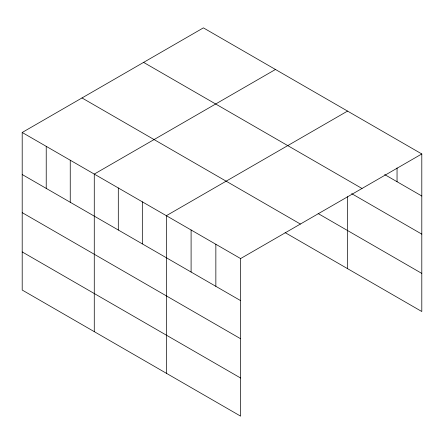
<?xml version="1.0" encoding="UTF-8"?>
<svg xmlns="http://www.w3.org/2000/svg" width="444" height="444" viewBox="0 0 444 444"><rect width="100%" height="100%" fill="white"/><g stroke="black" fill="none" stroke-linecap="round" stroke-linejoin="round"><path stroke-width="0.67" d="M22.2 132.478L240.604 258.569L240.604 416.133L22.2 290.043L22.2 132.478L203.396 27.867L421.8 153.957L421.8 311.522L285.081 232.589M275.469 69.475L94.272 174.087L94.272 331.651M347.541 111.089L166.345 215.701L166.345 373.265M240.604 258.569L421.8 153.957M384.671 174.575L421.8 196.009M143.601 62.388L362.004 188.478M351.67 193.639L421.8 234.132M318.115 213.542L421.8 273.404M81.996 97.952L300.399 224.048M22.2 174.525L240.604 300.621M22.2 212.648L240.604 338.744M22.2 251.92L240.604 378.016M397.047 167.932L397.047 181.718M347.541 196.675L347.541 268.653M215.851 244.278L215.851 286.33M191.098 229.992L191.098 272.039M142.324 201.826L142.324 243.878M118.298 187.956L118.298 230.009M70.246 160.217L70.246 202.27M46.226 146.348L46.226 188.4"/></g></svg>
